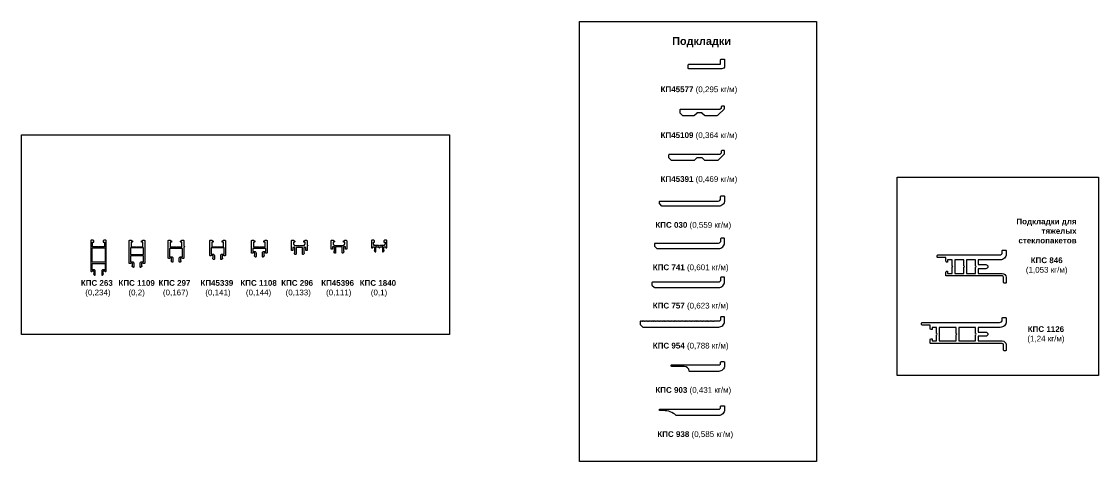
# Model space of a CAD drawing. Header units: millimetres. Extents: x 1744 to 18744, y -2272 to 2782.
# Drawn here: x 2576 to 3405, y 1310 to 1649 of the extents above; entities that cross this region are included whole.
import ezdxf

# ---------------------------------------------------------------- set-up
doc = ezdxf.new("R2010")
doc.units = ezdxf.units.MM
doc.layers.add('Текстовый', color=7, linetype='Continuous', lineweight=9)
doc.styles.add('Каталожный', font='isocpeur.ttf', dxfattribs={"height": 2.5})

# ---------------------------------------------------------------- blocks, each defined once
blk = doc.blocks.new('КПС 846')
at = {"color": 0}
for points in [[(-30.48, -3.67, -0.284079), (-30.21, -3.5), (-29.7, -3.5, -0.414214), (-29.4, -3.8), (-29.4, -5.2), (-25.9, -5.2), (-25.9, -0.62, -0.198912), (-25.81, -0.41), (-25.4, 0), (-25.81, 0.41, -0.198912), (-25.9, 0.62), (-25.9, 5.2), (-29.4, 5.2), (-29.4, 3.8, -0.414214), (-29.7, 3.5), (-30.21, 3.5, -0.284079), (-30.48, 3.67), (-30.87, 4.44, -0.116434), (-30.9, 4.57), (-30.9, 7), (-36.9, 7, -0.414214), (-37.4, 7.5), (-37.4, 8.5, -0.414214), (-36.9, 9), (10.6, 9, 0.414214), (12.6, 11), (12.6, 12.3, -0.414214), (13.1, 12.8), (15.1, 12.8, -0.414214), (15.6, 12.3), (15.6, 9.7, -0.414214), (11.1, 5.2), (-5.9, 5.2), (-5.9, 1.6), (0, 1.6, -1), (0, -1.6), (-5.9, -1.6), (-5.9, -5.2), (12.6, -5.2, -0.414213), (15.6, -8.2), (15.6, -12.3, -0.414214), (15.1, -12.8), (14.1, -12.8, -0.414213), (13.6, -12.3), (13.6, -8.2, 0.414213), (12.6, -7.2), (-30.4, -7.2, -0.414214), (-30.9, -6.7), (-30.9, -4.57, -0.116434), (-30.87, -4.44)], [(-16.9, -5.2), (-16.9, -0.62, -0.198912), (-16.81, -0.41), (-16.4, 0), (-16.81, 0.41, -0.198912), (-16.9, 0.62), (-16.9, 5.2), (-23.9, 5.2), (-23.9, -5.2)], [(-7.81, 0.41, -0.198912), (-7.9, 0.62), (-7.9, 5.2), (-14.9, 5.2), (-14.9, -5.2), (-7.9, -5.2), (-7.9, -0.62, -0.198912), (-7.81, -0.41), (-7.4, 0)]]:
    blk.add_lwpolyline(points, format="xyb", close=True, dxfattribs=at)
blk = doc.blocks.new('КПС 1126')
at = {"color": 0}
for points in [[(-42.48, -3.67, -0.284079), (-42.21, -3.5), (-41.7, -3.5, -0.414214), (-41.4, -3.8), (-41.4, -5.2), (-37.9, -5.2), (-37.9, -0.62, -0.198912), (-37.81, -0.41), (-37.4, 0), (-37.81, 0.41, -0.198912), (-37.9, 0.62), (-37.9, 5.2), (-41.4, 5.2), (-41.4, 3.8, -0.414214), (-41.7, 3.5), (-42.21, 3.5, -0.284079), (-42.48, 3.67), (-42.87, 4.44, -0.116434), (-42.9, 4.57), (-42.9, 7), (-48.9, 7, -0.414214), (-49.4, 7.5), (-49.4, 8.5, -0.414214), (-48.9, 9), (10.6, 9, 0.414214), (12.6, 11), (12.6, 12.3, -0.414214), (13.1, 12.8), (15.1, 12.8, -0.414214), (15.6, 12.3), (15.6, 9.7, -0.414214), (11.1, 5.2), (-5.9, 5.2), (-5.9, 1.6), (0, 1.6, -1), (0, -1.6), (-5.9, -1.6), (-5.9, -5.2), (12.6, -5.2, -0.414213), (15.6, -8.2), (15.6, -12.3, -0.414214), (15.1, -12.8), (14.1, -12.8, -0.414213), (13.6, -12.3), (13.6, -8.2, 0.414213), (12.6, -7.2), (-42.4, -7.2, -0.414214), (-42.9, -6.7), (-42.9, -4.57, -0.116434), (-42.87, -4.44)], [(-22.9, -5.2), (-22.9, -0.62, -0.198912), (-22.81, -0.41), (-22.4, 0), (-22.81, 0.41, -0.198912), (-22.9, 0.62), (-22.9, 5.2), (-35.9, 5.2), (-35.9, -5.2)], [(-7.81, 0.41, -0.198912), (-7.9, 0.62), (-7.9, 5.2), (-20.9, 5.2), (-20.9, -5.2), (-7.9, -5.2), (-7.9, -0.62, -0.198912), (-7.81, -0.41), (-7.4, 0)]]:
    blk.add_lwpolyline(points, format="xyb", close=True, dxfattribs=at)
blk = doc.blocks.new('КП45577')
blk.add_lwpolyline([(-1.5, -4), (-1.5, -0.5, -0.414214), (-1, 0), (1, 0, -0.414214), (1.5, -0.5), (1.5, -5.5, -0.414214), (-0.5, -7.5), (-26, -7.5, -0.414214), (-26.5, -7), (-26.5, -4.5, -0.414214), (-26, -4)], format="xyb", close=True)
blk = doc.blocks.new('КП45109')
at = {"color": 0}
blk.add_lwpolyline([(-31.04, -7), (-22.16, -7, 0.198912), (-21.81, -6.85), (-19.9, -4.94, -0.198912), (-19.54, -4.79), (-16.46, -4.79, -0.198912), (-16.1, -4.94), (-14.19, -6.85, 0.198912), (-13.83, -7), (-4.34, -7, 0.198912), (-3.63, -6.71), (0.96, -2.12, 0.198912), (1.25, -1.41), (1.25, -0.5, 0.414214), (0.75, 0), (-0.75, 0, 0.414214), (-1.25, -0.5), (-1.25, -1.29, -0.198912), (-1.4, -1.65), (-2.1, -2.35, -0.198912), (-2.46, -2.5), (-32.75, -2.5, 0.414214), (-33.25, -3), (-33.25, -4.79, 0.198912), (-33.1, -5.15), (-31.4, -6.85, 0.198912), (-31.04, -7)], format="xyb", close=True, dxfattribs=at)
blk = doc.blocks.new('КП45391')
blk.add_lwpolyline([(-13.83, -7.5), (-4.13, -7.5, 0.198912), (-3.78, -7.35), (1.1, -2.47, 0.198912), (1.25, -2.12), (1.25, -0.5, 0.414214), (0.75, 0), (-0.75, 0, 0.414214), (-1.25, -0.5), (-1.25, -2), (-2.25, -3), (-41.25, -3, 0.414214), (-41.75, -3.5), (-41.75, -5.29, 0.198912), (-41.6, -5.65), (-39.9, -7.35, 0.198912), (-39.54, -7.5), (-22.16, -7.5, 0.198912), (-21.81, -7.35), (-19.75, -5.29), (-16.25, -5.29), (-14.19, -7.35, 0.198912)], format="xyb", close=True)
blk = doc.blocks.new('КПС 030')
at = {"color": 0}
blk.add_lwpolyline([(1, 0, -0.414214), (1.5, -0.5), (1.5, -3.5, -0.414214), (-3, -8), (-46.29, -8, -0.198912), (-46.65, -7.85), (-48.35, -6.15, -0.198912), (-48.5, -5.79), (-48.5, -4.5, -0.414214), (-48, -4), (-3.5, -4, 0.414214), (-1.5, -2), (-1.5, -0.5, -0.414214), (-1, 0)], format="xyb", close=True, dxfattribs=at)
blk = doc.blocks.new('КПС 741')
at = {"color": 0}
blk.add_lwpolyline([(-50.29, -8), (-3, -8, 0.414214), (1.5, -3.5), (1.5, -0.5, 0.414214), (1, 0), (-1, 0, 0.414214), (-1.5, -0.5), (-1.5, -2, -0.414214), (-3.5, -4), (-52, -4, 0.414214), (-52.5, -4.5), (-52.5, -5.79, 0.198912), (-52.35, -6.15), (-50.65, -7.85, 0.198912)], format="xyb", close=True, dxfattribs=at)
blk = doc.blocks.new('КПС 757')
at = {"color": 0}
blk.add_lwpolyline([(-52.29, -8), (-3, -8, 0.414214), (1.5, -3.5), (1.5, -0.5, 0.414214), (1, 0), (-1, 0, 0.414214), (-1.5, -0.5), (-1.5, -2, -0.414214), (-3.5, -4), (-54, -4, 0.414214), (-54.5, -4.5), (-54.5, -5.79, 0.198912), (-54.35, -6.15), (-52.65, -7.85, 0.198912)], format="xyb", close=True, dxfattribs=at)
blk = doc.blocks.new('КПС 954')
at = {"color": 0}
blk.add_lwpolyline([(-61.86, -3.59), (-62.08, -3.8), (-62.29, -3.59, 0.198912), (-62.5, -3.5), (-63, -3.5, 0.414214), (-63.5, -4), (-63.5, -5.79, 0.198912), (-63.35, -6.15), (-61.65, -7.85, 0.198912), (-61.29, -8), (-3, -8, 0.414214), (1.5, -3.5), (1.5, -0.5, 0.414214), (1, 0), (-1, 0, 0.414214), (-1.5, -0.5), (-1.5, -2, -0.414214), (-3, -3.5), (-5.65, -3.5, 0.198912), (-5.86, -3.59), (-6.07, -3.8), (-6.29, -3.59, 0.414214), (-6.71, -3.59), (-6.92, -3.8), (-7.13, -3.59, 0.414214), (-7.56, -3.59), (-7.77, -3.8), (-7.98, -3.59, 0.414214), (-8.41, -3.59), (-8.62, -3.8), (-8.83, -3.59, 0.414214), (-9.25, -3.59), (-9.47, -3.8), (-9.68, -3.59, 0.414214), (-10.1, -3.59), (-10.32, -3.8), (-10.53, -3.59, 0.414214), (-10.95, -3.59), (-11.16, -3.8), (-11.38, -3.59, 0.414214), (-11.8, -3.59), (-12.01, -3.8), (-12.22, -3.59, 0.414214), (-12.65, -3.59), (-12.86, -3.8), (-13.07, -3.59, 0.414214), (-13.5, -3.59), (-13.71, -3.8), (-13.92, -3.59, 0.414214), (-14.35, -3.59), (-14.56, -3.8), (-14.77, -3.59, 0.414214), (-15.19, -3.59), (-15.41, -3.8), (-15.62, -3.59, 0.414214), (-16.04, -3.59), (-16.26, -3.8), (-16.47, -3.59, 0.414214), (-16.89, -3.59), (-17.1, -3.8), (-17.32, -3.59, 0.414214), (-17.74, -3.59), (-17.95, -3.8), (-18.16, -3.59, 0.414214), (-18.59, -3.59), (-18.8, -3.8), (-19.01, -3.59, 0.414214), (-19.44, -3.59), (-19.65, -3.8), (-19.86, -3.59, 0.414214), (-20.29, -3.59), (-20.5, -3.8), (-20.71, -3.59, 0.414214), (-21.13, -3.59), (-21.35, -3.8), (-21.56, -3.59, 0.414214), (-21.98, -3.59), (-22.19, -3.8), (-22.41, -3.59, 0.414214), (-22.83, -3.59), (-23.04, -3.8), (-23.26, -3.59, 0.414214), (-23.68, -3.59), (-23.89, -3.8), (-24.1, -3.59, 0.414214), (-24.53, -3.59), (-24.74, -3.8), (-24.95, -3.59, 0.414214), (-25.38, -3.59), (-25.59, -3.8), (-25.8, -3.59, 0.414214), (-26.23, -3.59), (-26.44, -3.8), (-26.65, -3.59, 0.414214), (-27.07, -3.59), (-27.29, -3.8), (-27.5, -3.59, 0.414214), (-27.92, -3.59), (-28.13, -3.8), (-28.35, -3.59, 0.414214), (-28.77, -3.59), (-28.98, -3.8), (-29.2, -3.59, 0.414214), (-29.62, -3.59), (-29.83, -3.8), (-30.04, -3.59, 0.414214), (-30.47, -3.59), (-30.68, -3.8), (-30.89, -3.59, 0.414214), (-31.32, -3.59), (-31.53, -3.8), (-31.74, -3.59, 0.414214), (-32.17, -3.59), (-32.38, -3.8), (-32.59, -3.59, 0.414214), (-33.01, -3.59), (-33.23, -3.8), (-33.44, -3.59, 0.414214), (-33.86, -3.59), (-34.07, -3.8), (-34.29, -3.59, 0.414214), (-34.71, -3.59), (-34.92, -3.8), (-35.13, -3.59, 0.414214), (-35.56, -3.59), (-35.77, -3.8), (-35.98, -3.59, 0.414214), (-36.41, -3.59), (-36.62, -3.8), (-36.83, -3.59, 0.414214), (-37.26, -3.59), (-37.47, -3.8), (-37.68, -3.59, 0.414214), (-38.1, -3.59), (-38.32, -3.8), (-38.53, -3.59, 0.414214), (-38.95, -3.59), (-39.17, -3.8), (-39.38, -3.59, 0.414214), (-39.8, -3.59), (-40.01, -3.8), (-40.23, -3.59, 0.414214), (-40.65, -3.59), (-40.86, -3.8), (-41.07, -3.59, 0.414214), (-41.5, -3.59), (-41.71, -3.8), (-41.92, -3.59, 0.414214), (-42.35, -3.59), (-42.56, -3.8), (-42.77, -3.59, 0.414214), (-43.2, -3.59), (-43.41, -3.8), (-43.62, -3.59, 0.414214), (-44.04, -3.59), (-44.26, -3.8), (-44.47, -3.59, 0.414214), (-44.89, -3.59), (-45.11, -3.8), (-45.32, -3.59, 0.414214), (-45.74, -3.59), (-45.95, -3.8), (-46.17, -3.59, 0.414214), (-46.59, -3.59), (-46.8, -3.8), (-47.01, -3.59, 0.414214), (-47.44, -3.59), (-47.65, -3.8), (-47.86, -3.59, 0.414214), (-48.29, -3.59), (-48.5, -3.8), (-48.71, -3.59, 0.414214), (-49.14, -3.59), (-49.35, -3.8), (-49.56, -3.59, 0.414214), (-49.98, -3.59), (-50.2, -3.8), (-50.41, -3.59, 0.414214), (-50.83, -3.59), (-51.04, -3.8), (-51.26, -3.59, 0.414214), (-51.68, -3.59), (-51.89, -3.8), (-52.11, -3.59, 0.414214), (-52.53, -3.59), (-52.74, -3.8), (-52.95, -3.59, 0.414214), (-53.38, -3.59), (-53.59, -3.8), (-53.8, -3.59, 0.414214), (-54.23, -3.59), (-54.44, -3.8), (-54.65, -3.59, 0.414214), (-55.08, -3.59), (-55.29, -3.8), (-55.5, -3.59, 0.414214), (-55.92, -3.59), (-56.14, -3.8), (-56.35, -3.59, 0.414214), (-56.77, -3.59), (-56.98, -3.8), (-57.2, -3.59, 0.414214), (-57.62, -3.59), (-57.83, -3.8), (-58.05, -3.59, 0.414214), (-58.47, -3.59), (-58.68, -3.8), (-58.89, -3.59, 0.414214), (-59.32, -3.59), (-59.53, -3.8), (-59.74, -3.59, 0.414214), (-60.17, -3.59), (-60.38, -3.8), (-60.59, -3.59, 0.414214), (-61.02, -3.59), (-61.23, -3.8), (-61.44, -3.59, 0.414214)], format="xyb", close=True, dxfattribs=at)
blk = doc.blocks.new('КПС 903')
blk.add_lwpolyline([(-29.5, -3.7), (-39.2, -3.7, -0.414214), (-39.5, -3.4), (-39.5, -2.8, -0.414214), (-39.2, -2.5), (-2.5, -2.5, 0.414214), (-1.5, -1.5), (-1.5, -0.5, -0.414214), (-1, 0), (1, 0, -0.414214), (1.5, -0.5), (1.5, -3, -0.414214), (-3, -7.5), (-25.41, -7.5, -0.392922), (-25.71, -7.22, 0.392922)], format="xyb", close=True)
blk = doc.blocks.new('КПС 938')
blk.add_lwpolyline([(-35.41, -7.5, -0.182037), (-35.61, -7.43, 0.182037), (-45.5, -3.7), (-48.2, -3.7, -0.414214), (-48.5, -3.4), (-48.5, -2.8, -0.414214), (-48.2, -2.5), (-2.5, -2.5, 0.414214), (-1.5, -1.5), (-1.5, -0.3, -0.414214), (-1.2, 0), (1.2, 0, -0.414214), (1.5, -0.3), (1.5, -3, -0.414214), (-3, -7.5)], format="xyb", close=True)
blk = doc.blocks.new('КПС 263')
blk.add_lwpolyline([(-5.1, -6, 0.414214), (-4.8, -5.7), (-3.5, -5.7), (-3.5, -7.41, -0.198912), (-3.65, -7.76), (-3.71, -7.83, 0.414214), (-3.71, -8.25), (-3.06, -8.9, 0.668179), (-2.5, -8.67), (-2.5, -5.7, 0.414214), (-3.5, -4.7), (-5, -4.7), (-5, 0), (5, 0), (5, -4.7), (3.5, -4.7, 0.414214), (2.5, -5.7), (2.5, -8.67, 0.668179), (3.06, -8.9), (3.71, -8.25, 0.414214), (3.71, -7.83), (3.65, -7.76, -0.198912), (3.5, -7.41), (3.5, -5.7), (4.8, -5.7, 0.414214), (5.1, -6), (5.7, -6, 0.414214), (6, -5.7), (6, 17.5, 0.414214), (5.5, 18), (4.57, 18, 0.116434), (4.44, 17.97), (3.67, 17.58, 0.284079), (3.5, 17.31), (3.5, 16.8, 0.414214), (3.8, 16.5), (4.5, 16.5), (4.5, 13), (0.44, 13, 0.284079), (0.17, 12.83), (0, 12.5), (-0.17, 12.83, 0.284079), (-0.44, 13), (-4.5, 13), (-4.5, 16.5), (-3.8, 16.5, 0.414214), (-3.5, 16.8), (-3.5, 17.31, 0.284079), (-3.67, 17.58), (-4.44, 17.97, 0.116434), (-4.57, 18), (-5.5, 18, 0.414214), (-6, 17.5), (-6, -5.7, 0.414214), (-5.7, -6)], format="xyb", close=True)
blk.add_lwpolyline([(-5, 1), (-5, 12), (5, 12), (5, 1)], close=True)
blk = doc.blocks.new('КПС 1109')
blk.add_lwpolyline([(4.8, -5.7), (3.5, -5.7), (3.5, -7.49, 0.198912), (3.59, -7.7), (3.71, -7.83, -0.414214), (3.71, -8.25), (3.06, -8.9, -0.668179), (2.5, -8.67), (2.5, -5.7, -0.414214), (3.5, -4.7), (5, -4.7), (5, 0), (-5, 0), (-5, -4.7), (-3.5, -4.7, -0.414214), (-2.5, -5.7), (-2.5, -8.67, -0.668179), (-3.06, -8.9), (-3.71, -8.25, -0.414214), (-3.71, -7.83), (-3.59, -7.7, 0.198912), (-3.5, -7.49), (-3.5, -5.7), (-4.8, -5.7, -0.414214), (-5.1, -6), (-5.7, -6, -0.414214), (-6, -5.7), (-6, 11.5, -0.414214), (-5.5, 12), (-4.57, 12, -0.116434), (-4.44, 11.97), (-3.67, 11.58, -0.284079), (-3.5, 11.31), (-3.5, 10.8, -0.414214), (-3.8, 10.5), (-4.5, 10.5), (-4.5, 7), (-0.62, 7, -0.198912), (-0.41, 6.91), (0, 6.5), (0.41, 6.91, -0.198912), (0.62, 7), (4.5, 7), (4.5, 10.5), (3.8, 10.5, -0.414214), (3.5, 10.8), (3.5, 11.31, -0.284079), (3.67, 11.58), (4.44, 11.97, -0.116434), (4.57, 12), (5.5, 12, -0.414214), (6, 11.5), (6, -5.7, -0.414214), (5.7, -6), (5.1, -6, -0.414214)], format="xyb", close=True)
blk.add_lwpolyline([(5, 1), (5, 6), (-5, 6), (-5, 1)], close=True)
blk = doc.blocks.new('КПС 297')
blk.add_lwpolyline([(6.09, 0.96, 0.198912), (6, 0.75), (6, -7.2, -0.414214), (5.7, -7.5), (5.1, -7.5, -0.414214), (4.8, -7.2), (3.5, -7.2), (3.5, -8.99, 0.198912), (3.59, -9.2), (3.71, -9.33, -0.414214), (3.71, -9.75), (3.06, -10.4, -0.668179), (2.5, -10.17), (2.5, -7.2, -0.414214), (3.5, -6.2), (5, -6.2), (5, 0), (-5, 0), (-5, -6.2), (-3.5, -6.2, -0.414214), (-2.5, -7.2), (-2.5, -10.17, -0.668179), (-3.06, -10.4), (-3.71, -9.75, -0.414214), (-3.71, -9.33), (-3.59, -9.2, 0.198912), (-3.5, -8.99), (-3.5, -7.2), (-4.8, -7.2, -0.414214), (-5.1, -7.5), (-5.7, -7.5, -0.414214), (-6, -7.2), (-6, 6, -0.414214), (-5.5, 6.5), (-4.57, 6.5, -0.116434), (-4.44, 6.47), (-3.67, 6.08, -0.284079), (-3.5, 5.81), (-3.5, 5.3, -0.414214), (-3.8, 5), (-4.5, 5), (-4.5, 1.5), (-0.62, 1.5, -0.198912), (-0.41, 1.41), (0, 1), (0.41, 1.41, -0.198912), (0.62, 1.5), (4.5, 1.5), (4.5, 5), (3.8, 5, -0.414214), (3.5, 5.3), (3.5, 5.81, -0.284079), (3.67, 6.08), (4.44, 6.47, -0.116434), (4.57, 6.5), (5.5, 6.5, -0.414214), (6, 6), (6, 2.25, 0.198912), (6.09, 2.04), (6.41, 1.71, -0.414214), (6.41, 1.29)], format="xyb", close=True)
blk = doc.blocks.new('КП45339')
blk.add_lwpolyline([(-2.5, -8.67, -0.668179), (-3.06, -8.9), (-3.71, -8.25, -0.414214), (-3.71, -7.83), (-3.65, -7.76, 0.198912), (-3.5, -7.41), (-3.5, -5.7), (-4.8, -5.7, -0.414214), (-5.1, -6), (-5.7, -6, -0.414214), (-6, -5.7), (-6, 5.5, -0.414214), (-5.5, 6), (-4.57, 6, -0.116434), (-4.44, 5.97), (-3.67, 5.58, -0.284079), (-3.5, 5.31), (-3.5, 4.8, -0.414214), (-3.8, 4.5), (-4.5, 4.5), (-4.5, 1), (-0.44, 1, -0.284079), (-0.17, 0.83), (0, 0.5), (0.17, 0.83, -0.284079), (0.44, 1), (4.5, 1), (4.5, 4.5), (3.8, 4.5, -0.414214), (3.5, 4.8), (3.5, 5.31, -0.284079), (3.67, 5.58), (4.44, 5.97, -0.116434), (4.57, 6), (5.5, 6, -0.414214), (6, 5.5), (6, -5.7, -0.414214), (5.7, -6), (5.1, -6, -0.414214), (4.8, -5.7), (3.5, -5.7), (3.5, -7.41, 0.198912), (3.65, -7.76), (3.71, -7.83, -0.414214), (3.71, -8.25), (3.06, -8.9, -0.668179), (2.5, -8.67), (2.5, -5.7, -0.414214), (3.5, -4.7), (5, -4.7), (5, 0), (-5, 0), (-5, -4.7), (-3.5, -4.7, -0.414214), (-2.5, -5.7)], format="xyb", close=True)
blk = doc.blocks.new('КПС 1108')
blk.add_lwpolyline([(5.7, -3.5), (5.1, -3.5, -0.414214), (4.8, -3.2), (3.5, -3.2), (3.5, -4.99, 0.198912), (3.59, -5.2), (3.71, -5.33, -0.414214), (3.71, -5.75), (3.06, -6.4, -0.668179), (2.5, -6.17), (2.5, -3.2, -0.414214), (3.5, -2.2), (5, -2.2), (5, 0), (-5, 0), (-5, -2.2), (-3.5, -2.2, -0.414214), (-2.5, -3.2), (-2.5, -6.17, -0.668179), (-3.06, -6.4), (-3.71, -5.75, -0.414214), (-3.71, -5.33), (-3.59, -5.2, 0.198912), (-3.5, -4.99), (-3.5, -3.2), (-4.8, -3.2, -0.414214), (-5.1, -3.5), (-5.7, -3.5, -0.414214), (-6, -3.2), (-6, 6, -0.414214), (-5.5, 6.5), (-4.57, 6.5, -0.116434), (-4.44, 6.47), (-3.67, 6.08, -0.284079), (-3.5, 5.81), (-3.5, 5.3, -0.414214), (-3.8, 5), (-4.5, 5), (-4.5, 1.5), (-0.62, 1.5, -0.198912), (-0.41, 1.41), (0, 1), (0.41, 1.41, -0.198912), (0.62, 1.5), (4.5, 1.5), (4.5, 5), (3.8, 5, -0.414214), (3.5, 5.3), (3.5, 5.81, -0.284079), (3.67, 6.08), (4.44, 6.47, -0.116434), (4.57, 6.5), (5.5, 6.5, -0.414214), (6, 6), (6, -3.2, -0.414214)], format="xyb", close=True)
blk = doc.blocks.new('КПС 296')
blk.add_lwpolyline([(-5, 0), (-5, -2.2, -0.414214), (-5.3, -2.5), (-5.7, -2.5, -0.414214), (-6, -2.2), (-6, -2.2), (-6, 5, -0.414214), (-5.5, 5.5), (-4.57, 5.5, -0.116434), (-4.44, 5.47), (-3.67, 5.08, -0.284079), (-3.5, 4.81), (-3.5, 4.3, -0.414214), (-3.8, 4), (-4.5, 4), (-4.5, 2.5), (-4.09, 2.09, -0.198912), (-4, 1.88), (-4, 1.5), (-0.62, 1.5, -0.198912), (-0.41, 1.41), (0, 1), (0.41, 1.41, -0.198912), (0.62, 1.5), (4, 1.5), (4, 1.88, -0.198912), (4.09, 2.09), (4.5, 2.5), (4.5, 4), (3.8, 4, -0.414214), (3.5, 4.3), (3.5, 4.81, -0.284079), (3.67, 5.08), (4.44, 5.47, -0.116434), (4.57, 5.5), (5.5, 5.5, -0.414214), (6, 5), (6, 2.25, 0.198912), (6.09, 2.04), (6.41, 1.71, -0.414214), (6.41, 1.29), (6.09, 0.96, 0.198912), (6, 0.75), (6, -2.2, -0.414214), (5.7, -2.5), (5.3, -2.5, -0.414214), (5, -2.2), (5, 0), (3.5, 0), (3.5, -3.98, 0.198912), (3.59, -4.19), (3.71, -4.31, -0.414214), (3.71, -4.74), (3.04, -5.41, -0.668179), (2.5, -5.18), (2.5, 0), (-2.5, 0), (-2.5, -5.18, -0.668179), (-3.04, -5.41), (-3.71, -4.74, -0.414214), (-3.71, -4.31), (-3.59, -4.19, 0.198912), (-3.5, -3.98), (-3.5, 0)], format="xyb", close=True)
blk = doc.blocks.new('КП45396')
blk.add_lwpolyline([(-2.5, 0), (-2.5, -4.67, -0.668179), (-3.06, -4.9), (-3.71, -4.25, -0.414214), (-3.71, -3.83), (-3.65, -3.76, 0.198912), (-3.5, -3.41), (-3.5, 0), (-5, 0), (-5, -1.7, -0.414214), (-5.3, -2), (-5.7, -2, -0.414214), (-6, -1.7), (-6, -1.7), (-6, 4.5, -0.414214), (-5.5, 5), (-4.57, 5, -0.116434), (-4.44, 4.97), (-3.67, 4.58, -0.284079), (-3.5, 4.31), (-3.5, 3.8, -0.414214), (-3.8, 3.5), (-4.5, 3.5), (-4.5, 2), (-4.09, 1.59, -0.198912), (-4, 1.38), (-4, 1), (-0.44, 1, -0.284079), (-0.17, 0.83), (0, 0.5), (0.17, 0.83, -0.284079), (0.44, 1), (4, 1), (4, 1.38, -0.198912), (4.09, 1.59), (4.5, 2), (4.5, 3.5), (3.8, 3.5, -0.414214), (3.5, 3.8), (3.5, 4.31, -0.284079), (3.67, 4.58), (4.44, 4.97, -0.116434), (4.57, 5), (5.5, 5, -0.414214), (6, 4.5), (6, -1.7), (6, -1.7, -0.414214), (5.7, -2), (5.3, -2, -0.414214), (5, -1.7), (5, 0), (3.5, 0), (3.5, -3.41, 0.198912), (3.65, -3.76), (3.71, -3.83, -0.414214), (3.71, -4.25), (3.06, -4.9, -0.668179), (2.5, -4.67), (2.5, 0)], format="xyb", close=True)
blk = doc.blocks.new('КПС 1840')
blk.add_lwpolyline([(-3.5, 5.1, 0.284079), (-3.67, 5.37), (-4.44, 5.76, 0.116434), (-4.57, 5.79), (-5.5, 5.79, 0.414214), (-6, 5.29), (-6, 0.09, 0.414214), (-5.7, -0.21), (-5.3, -0.21, 0.414214), (-5, 0.09), (-5, 0.79), (-3.5, 0.79), (-3.5, -1.69, -0.198912), (-3.59, -1.9), (-3.71, -2.02, 0.414214), (-3.71, -2.45), (-3.04, -3.12, 0.668179), (-2.5, -2.89), (-2.5, 0.24, 0.213422), (-2.6, 0.47, -1.05728), (-2.18, 0.89, 0.213422), (-1.95, 0.79), (-0.91, 0.79), (-0.21, 0.09, 0.414214), (0.21, 0.09), (0.91, 0.79), (1.95, 0.79, 0.213422), (2.18, 0.89, -1.05728), (2.6, 0.47, 0.213422), (2.5, 0.24), (2.5, -2.89, 0.668179), (3.04, -3.12), (3.71, -2.45, 0.414214), (3.71, -2.02), (3.59, -1.9, -0.198912), (3.5, -1.69), (3.5, 0.79), (5, 0.79), (5, 0.09, 0.414214), (5.3, -0.21), (5.7, -0.21, 0.414214), (6, 0.09), (6, 5.29, 0.414214), (5.5, 5.79), (4.57, 5.79, 0.116434), (4.44, 5.76), (3.67, 5.37, 0.284079), (3.5, 5.1), (3.5, 4.59, 0.414214), (3.8, 4.29), (4.5, 4.29), (4.5, 2.79), (4.09, 2.38, 0.198912), (4, 2.17), (4, 1.79), (0.62, 1.79, 0.198912), (0.41, 1.7), (0, 1.29), (-0.41, 1.7, 0.198912), (-0.62, 1.79), (-4, 1.79), (-4, 2.17, 0.198912), (-4.09, 2.38), (-4.5, 2.79), (-4.5, 4.29), (-3.8, 4.29, 0.414214), (-3.5, 4.59)], format="xyb", close=True)

msp = doc.modelspace()

# ---------------------------------------------------------------- linework, layer by layer
for points in [[(3188.193, 1309.829), (3005.799, 1309.829), (3005.799, 1648.667), (3188.193, 1648.667)], [(2905.834, 1407.714), (2576.457, 1407.714), (2576.457, 1561.378), (2905.834, 1561.378)], [(3405.169, 1375.989), (3250.383, 1375.989), (3250.383, 1528.693), (3405.169, 1528.693)]]:
    msp.add_lwpolyline(points, close=True)

# ---------------------------------------------------------------- block references
for name, p in [('КП45577', (3115.93, 1619.727)), ('КП45109', (3116.18, 1583.408)), ('КП45391', (3116.18, 1549.271)), ('КПС 030', (3115.93, 1514.352)), ('КПС 263', (2635.682, 1462.253)), ('КПС 1109', (2665.29, 1468.253)), ('КПС 297', (2695.365, 1473.753)), ('КП45339', (2727.321, 1474.253)), ('КПС 1108', (2759.412, 1473.753)), ('КПС 296', (2790.172, 1474.753)), ('КП45396', (2820.675, 1475.253)), ('КПС 1840', (2851.675, 1474.463)), ('КПС 741', (3115.93, 1481.823)), ('КПС 846', (3318.515, 1459.888)), ('КПС 757', (3115.93, 1451.804)), ('КПС 954', (3115.93, 1421.357)), ('КПС 1126', (3318.515, 1407.888)), ('КПС 903', (3115.93, 1386.723)), ('КПС 938', (3115.93, 1352.723))]:
    msp.add_blockref(name, p)

# ---------------------------------------------------------------- texts
at = {"layer": 'Текстовый', "color": 2, "linetype": 'Continuous', "attachment_point": 1, "style": 'Каталожный'}
for s, insert, char_height, width in [('\\pxqc;{\\fArial|b1|i0|c204|p34;Подкладки}', (3071.068, 1636.631), 6, 57.36558), ('{\\fArial|b1|i0|c204|p34;\\H0.71429x;КП45577\\fArial|b0|i0|c204|p34; (0,295 кг/м)}', (3068.232, 1598.661), 6.16, 71.27963), ('{\\fArial|b1|i0|c204|p34;\\H0.71429x;КП45109\\fArial|b0|i0|c204|p34; (0,364 кг/м)}', (3068.232, 1563.351), 6.16, 71.27963), ('{\\fArial|b1|i0|c204|p34;\\H0.71429x;КП45391 \\fArial|b0|i0|c204|p34;(0,469 кг/м)}', (3068.232, 1529.558), 6.16, 71.27963), ('{\\fArial|b1|i0|c204|p34;\\H0.71429x;КПС 030 \\fArial|b0|i0|c204|p34;(0,559 кг/м)}', (3064.232, 1494.225), 6.16, 71.27963), ('\\pxqr;{\\fArial|b1|i0|c204|p34;Подкладки для \\Pтяжелых\\Pстеклопакетов}', (3298.735, 1496.897), 4.4, 89.59809), ('\\pxqc;{\\fArial|b1|i0|c204|p34;\\H0.71429x;КПС 846\\P\\fArial|b0|i0|c204|p34;(1,053 кг/м)}', (3329.672, 1466.986), 6.16, 71.27963), ('{\\fArial|b1|i0|c204|p34;\\H0.71429x;КПС 741 \\fArial|b0|i0|c204|p34;(0,601 кг/м)}', (3062.232, 1461.56), 6.16, 71.27963), ('\\pxqc;{\\fArial|b1|i0|c204|p34;\\H0.71429x;КПС 263\\P \\fArial|b0|i0|c204|p34;(0,234)}', (2613.367, 1449.529), 6.16, 42.03526), ('\\pxqc;{\\fArial|b1|i0|c204|p34;\\H0.71429x;КПС 1109 \\P\\fArial|b0|i0|c204|p34;(0,2)}', (2644.015, 1449.529), 6.16, 42.03526), ('\\pxqc;{\\fArial|b1|i0|c204|p34;\\H0.71429x;КПС 297\\P \\fArial|b0|i0|c204|p34;(0,167)}', (2673.116, 1449.529), 6.16, 42.03526), ('\\pxqc;{\\fArial|b1|i0|c204|p34;\\H0.71429x;КП45339\\P \\fArial|b0|i0|c204|p34;(0,141)}', (2705.728, 1449.529), 6.16, 42.03526), ('\\pxqc;{\\fArial|b1|i0|c204|p34;\\H0.71429x;КПС 1108 \\fArial|b0|i0|c204|p34;(0,144)}', (2737.834, 1449.529), 6.16, 42.03526), ('\\pxqc;{\\fArial|b1|i0|c204|p34;\\H0.71429x;КПС 296\\P \\fArial|b0|i0|c204|p34;(0,133)}', (2767.505, 1449.529), 6.16, 42.03526), ('\\pxqc;{\\fArial|b1|i0|c204|p34;\\H0.71429x;КП45396\\P \\fArial|b0|i0|c204|p34;(0,111)}', (2798.667, 1449.529), 6.16, 42.03526), ('\\pxqc;{\\fArial|b1|i0|c204|p34;\\H0.71429x;КПС 1840\\P \\fArial|b0|i0|c204|p34;(0,1)}', (2829.667, 1449.529), 6.16, 42.03526), ('{\\fArial|b1|i0|c204|p34;\\H0.71429x;КПС 757 \\fArial|b0|i0|c204|p34;(0,623 кг/м)}', (3062.232, 1432.05), 6.16, 71.27963), ('\\pxqc;{\\fArial|b1|i0|c204|p34;\\H0.71429x;КПС 1126\\P\\fArial|b0|i0|c204|p34;(1,24 кг/м)}', (3329.105, 1413.986), 6.16, 71.27963), ('{\\fArial|b1|i0|c204|p34;\\H0.71429x;КПС 954 \\fArial|b0|i0|c204|p34;(0,788 кг/м)}', (3062.232, 1401.236), 6.16, 71.27963), ('{\\fArial|b1|i0|c204|p34;\\H0.71429x;КПС 903 \\fArial|b0|i0|c204|p34;(0,431 кг/м)}', (3064.232, 1367.102), 6.16, 71.27963), ('{\\fArial|b1|i0|c204|p34;\\H0.71429x;КПС 938 \\fArial|b0|i0|c204|p34;(0,585 кг/м)}', (3065.732, 1333.102), 6.16, 71.27963)]:
    msp.add_mtext(s, dxfattribs=dict(at, insert=insert, char_height=char_height, width=width))

doc.saveas('drawing.dxf')
